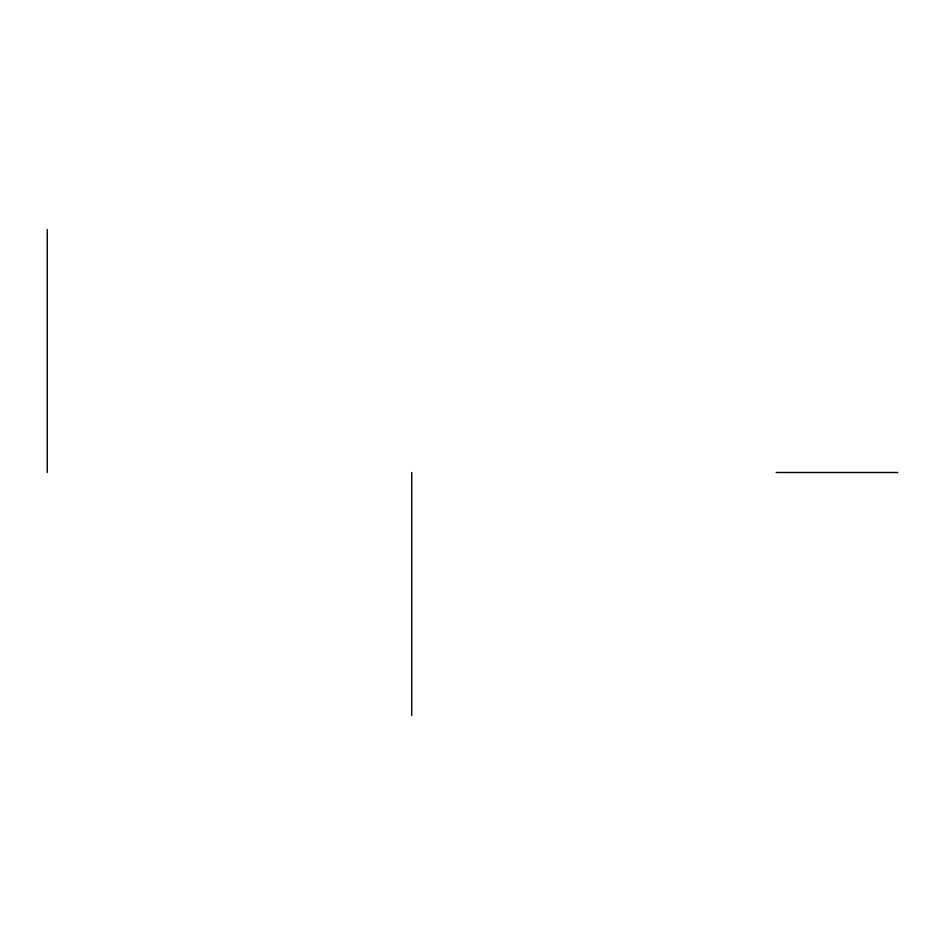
<?xml version="1.0" encoding="UTF-8"?>
<svg xmlns="http://www.w3.org/2000/svg" width="945" height="945" viewBox="0 0 945 945"><rect width="100%" height="100%" fill="white"/><g stroke="black" fill="none" stroke-linecap="round" stroke-linejoin="round"><path stroke-width="1.42" d="M776.247 472.5L897.75 472.5M411.748 472.5L411.748 715.495M47.25 229.505L47.25 472.5"/></g></svg>
